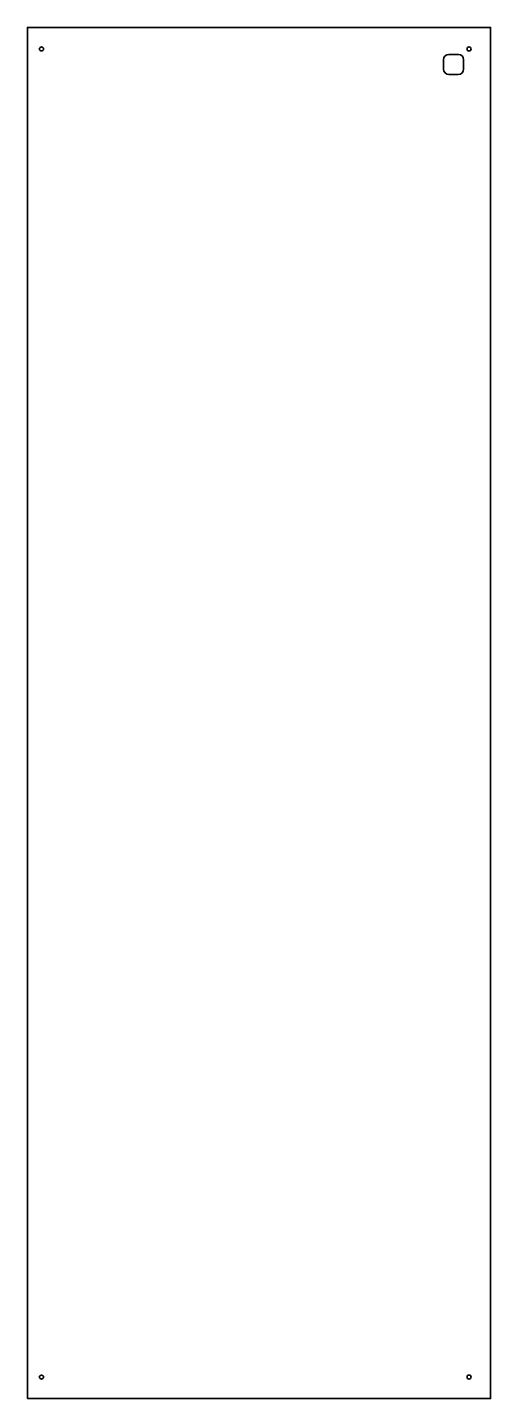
# Model space of a CAD drawing. Header units: millimetres. Extents: x 6 to 695, y -2040 to 0.
import ezdxf

# ---------------------------------------------------------------- set-up
doc = ezdxf.new("R2010")
doc.units = ezdxf.units.MM
doc.header["$MEASUREMENT"] = 0
doc.layers.add('Layer 1', color=7, linetype='Continuous', lineweight=0)

# ---------------------------------------------------------------- blocks, each defined once
blk = doc.blocks.new('Block_1')
at = {"layer": 'Layer 1', "color": 250, "lineweight": 35, "true_color": 0x1d1d1b}
for centre in [(26.6, -32.1), (662.6, -32.1), (26.6, -2008.1)]:
    blk.add_circle(centre, 3, dxfattribs=at)
blk.add_open_spline([(662.6, -2005.1), (661, -2005.1), (659.6, -2006.4), (659.6, -2008.1), (659.6, -2009.7), (661, -2011.1), (662.6, -2011.1), (664.3, -2011.1), (665.6, -2009.7), (665.6, -2008.1), (665.6, -2006.4), (664.3, -2005.1), (662.6, -2005.1)], degree=3, knots=[0, 0, 0, 0, 1, 1, 1, 2, 2, 2, 3, 3, 3, 4, 4, 4, 4], dxfattribs=at)
blk = doc.blocks.new('Block_0')
at = {"layer": 'Layer 1', "color": 250, "lineweight": 35, "true_color": 0x1d1d1b}
blk.add_lwpolyline([(5.6, -2040.1), (694.6, -2040.1), (694.6, -0.1), (5.6, -0.1)], close=True, dxfattribs=at)
at = {"layer": 'Layer 1'}
blk.add_blockref('Block_1', (0, 0), dxfattribs=at)

msp = doc.modelspace()

# ---------------------------------------------------------------- linework, layer by layer
at = {"layer": 'Layer 1', "color": 250, "lineweight": 35, "true_color": 0x1d1d1b}
msp.add_open_spline([(646.6, -70.1), (646.6, -70.1), (632.6, -70.1), (632.6, -70.1), (628.2, -70.1), (624.6, -66.5), (624.6, -62.1), (624.6, -62.1), (624.6, -48.1), (624.6, -48.1), (624.6, -43.7), (628.2, -40.1), (632.6, -40.1), (632.6, -40.1), (646.6, -40.1), (646.6, -40.1), (651, -40.1), (654.6, -43.7), (654.6, -48.1), (654.6, -48.1), (654.6, -62.1), (654.6, -62.1), (654.6, -66.5), (651, -70.1), (646.6, -70.1)], degree=3, knots=[0, 0, 0, 0, 1, 1, 1, 2, 2, 2, 3, 3, 3, 4, 4, 4, 5, 5, 5, 6, 6, 6, 7, 7, 7, 8, 8, 8, 8], dxfattribs=at)

# ---------------------------------------------------------------- block references
at = {"layer": 'Layer 1'}
msp.add_blockref('Block_0', (0, 0), dxfattribs=at)

doc.saveas('drawing.dxf')
